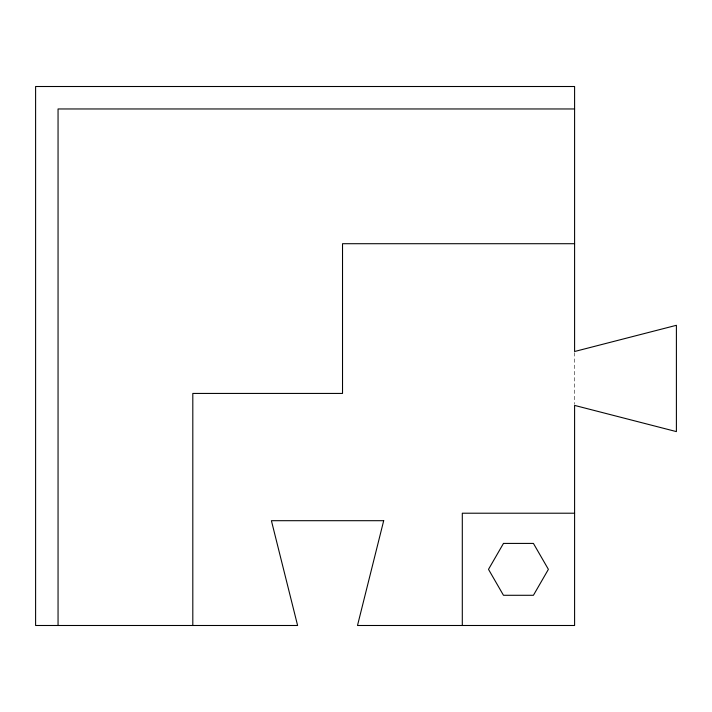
<?xml version="1.0" encoding="UTF-8"?>
<svg xmlns="http://www.w3.org/2000/svg" width="712" height="712" viewBox="0 0 712 712"><rect width="100%" height="100%" fill="white"/><g stroke="black" fill="none" stroke-linecap="round" stroke-linejoin="round"><path stroke-width="0.53" stroke-dasharray="3.56 2.67" d="M574.593 352.609L574.593 404.309"/><path stroke-width="1.07" d="M574.593 108.963L58.055 108.963L58.055 625.492M574.593 243.709L342.525 243.709L342.525 393.433L192.81 393.433L192.81 625.492M574.593 513.21L462.302 513.21L462.302 625.492M383.697 520.694L357.495 625.492L574.593 625.492L574.593 405.404L676.4 431.606L676.4 325.304L574.593 351.505L574.593 86.508L35.6 86.508L35.6 625.492L297.607 625.492L271.406 520.694L383.697 520.694M503.473 543.416L488.503 569.351L503.473 595.285L533.422 595.285L548.391 569.351L533.422 543.416L503.473 543.416"/></g></svg>
